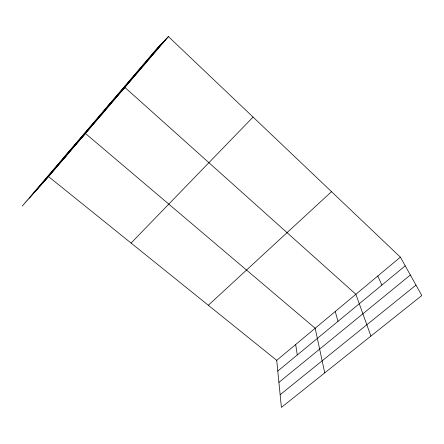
<?xml version="1.0" encoding="UTF-8"?>
<svg xmlns="http://www.w3.org/2000/svg" width="444" height="444" viewBox="0 0 444 444"><rect width="100%" height="100%" fill="white"/><g stroke="black" fill="none" stroke-linecap="round" stroke-linejoin="round"><path stroke-width="0.67" d="M29.398 198.052L160.584 44.694M36.336 190.287L163.442 41.742M42.635 183.239L166.017 39.078M48.557 176.607L168.42 36.586L400.383 257.148L421.8 295.532L281.402 407.414L276.723 360.339L48.557 176.607L22.2 206.11L157.598 47.791L168.42 36.586M61.272 161.461L66.717 155.394M63.464 157.864L85.47 133.489L315.173 328.255L324.725 372.888M100.477 115.651L104.851 110.845M107.959 105.833L124.892 87.435L355.877 294.289L370.906 336.086M143.151 65.79L146.27 62.465M131.085 243.062L253.063 117.072M208.325 305.261L331.518 191.669M276.723 360.339L400.383 257.148M277.789 371.067L405.222 265.823M278.915 382.384L410.356 275.019M280.142 394.722L415.978 285.098M377.789 276.002L381.89 285.092M335.231 311.516L338.001 321.339M295.676 344.522L297.28 354.972"/></g></svg>
